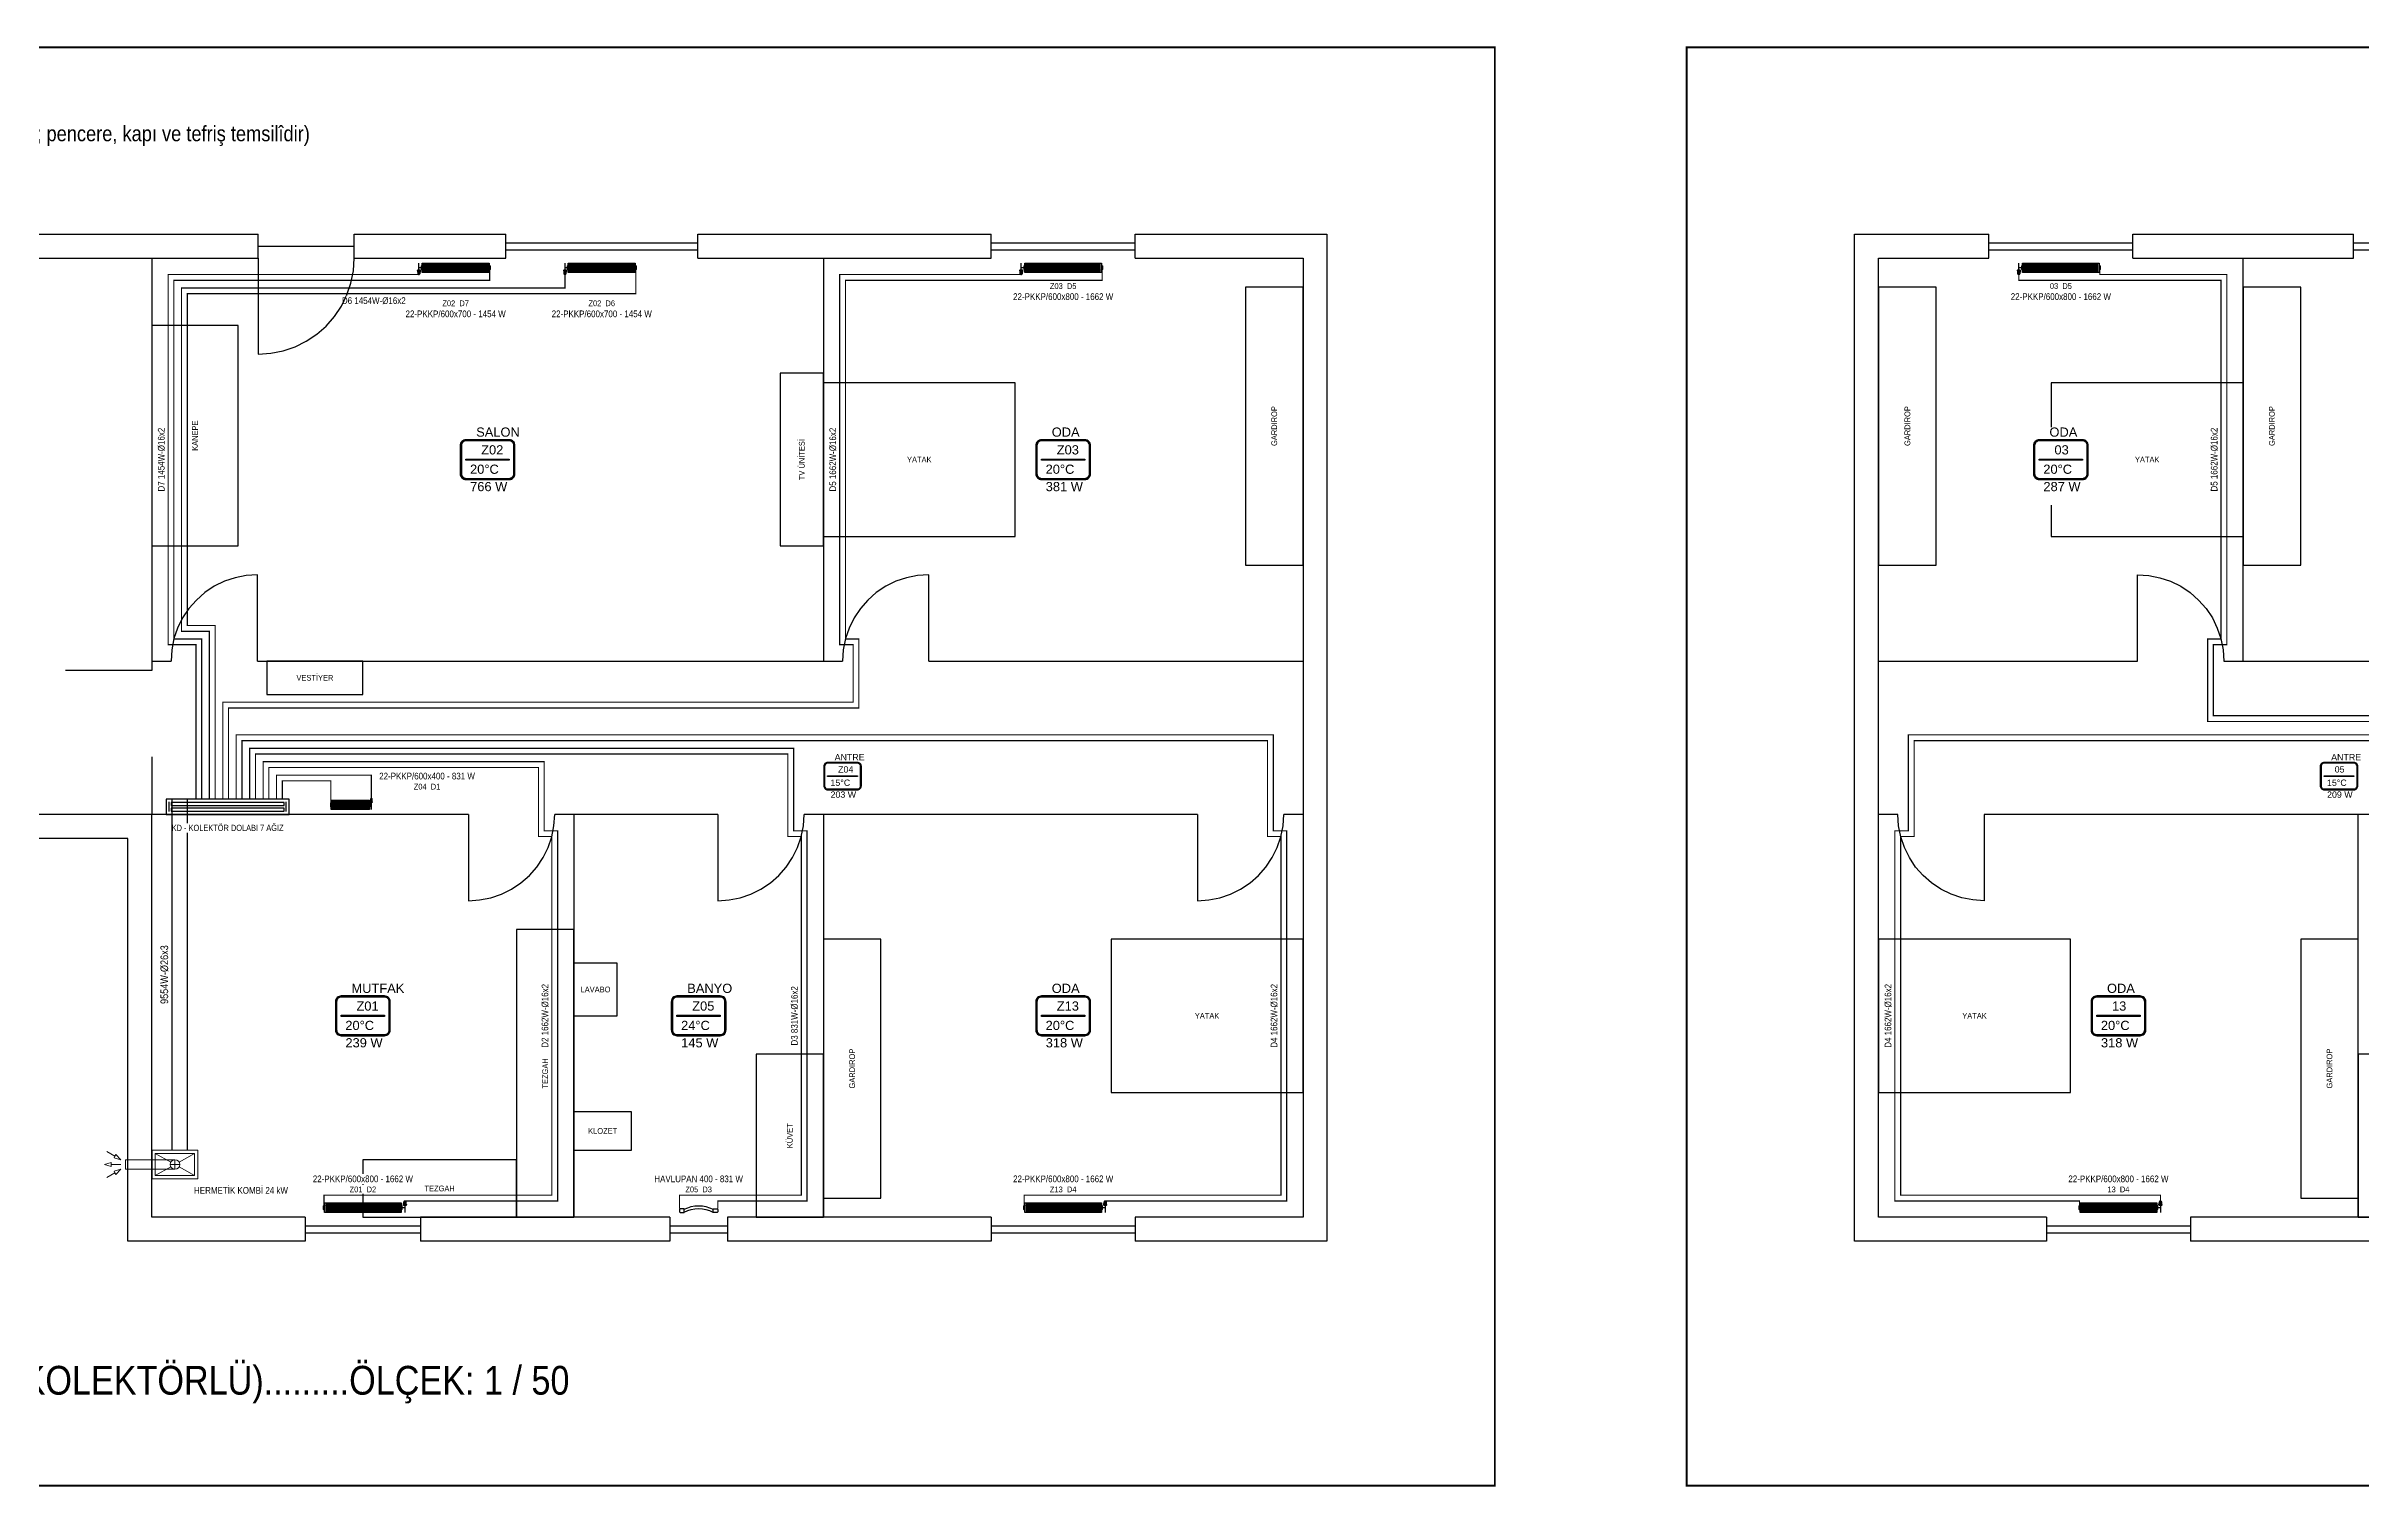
# Model space of a CAD drawing. Header units: centimetres. Extents: x -61 to 10101, y -10955 to 1521.
# Drawn here: x 1790 to 4204, y 19 to 1521 of the extents above; entities that cross this region are included whole.
import ezdxf
from ezdxf.enums import TextEntityAlignment as Align

# ---------------------------------------------------------------- set-up
doc = ezdxf.new("R2010")
doc.units = ezdxf.units.CM
doc.linetypes.add('DASHED', pattern=[1.524, 1.27, -0.254])
for name, color, linetype in [('MTY-ISIKAYBIMAHAL', 2, 'Continuous'), ('MTY-RADYATÖR', 2, 'Continuous'), ('MTY-TEFRIS', 15, 'Continuous'), ('MTY-TEFRIS-CIKTI', 250, 'Continuous'), ('ROTAS-BASLIK', 7, 'Continuous'), ('ROTAS-CIHAZ', 135, 'Continuous'), ('ROTAS-DENEME', 1, 'Continuous'), ('ROTAS-ISITMA-CAP', 41, 'Continuous'), ('ROTAS-ISITMA-DONUS', 30, 'DASHED'), ('ROTAS-ISITMA-GIDIS', 10, 'Continuous'), ('ROTAS-ISITMA-KOLEKTOR', 6, 'Continuous'), ('ROTAS-MAHAL', 2, 'Continuous'), ('ROTAS-MASKE', 7, 'Continuous'), ('ROTAS-MIMARI-PENCERE', 4, 'Continuous'), ('ROTAS-MIMARI-TEFRIS', 9, 'Continuous'), ('ROTAS-MIMARI-TEMSILI', 8, 'Continuous'), ('ROTAS-PAFTA', 7, 'Continuous'), ('ROTAS-RADYATOR', 2, 'Continuous')]:
    doc.layers.add(name, color=color, linetype=linetype)
doc.styles.add('MTYCAPLT', font='arial.ttf', dxfattribs={"width": 0.65, "height": 1})
doc.styles.add('ROTAS', font='arial.ttf')

# ---------------------------------------------------------------- blocks, each defined once
blk = doc.blocks.new('ROTAS-KOLEKTOR-DOLABI-7')
for p, q in [((3, 3), (3, 13)), ((125, 3), (125, 13))]:
    blk.add_line(p, q)
for points in [[(0, 0), (128, 0), (128, 16), (0, 16)], [(5, 9.5), (123, 9.5), (123, 12.5), (5, 12.5)], [(5, 3.5), (123, 3.5), (123, 6.5), (5, 6.5)]]:
    blk.add_lwpolyline(points, close=True)
blk = doc.blocks.new('MTY-RADYATOR Panel')
at = {"layer": 'MTY-RADYATÖR', "color": 15}
for p, q in [((-1.9, 8.2), (-1.4, 11.2)), ((-1.9, 8.2), (1.9, 8.2)), ((1.9, 8), (-1.9, 8)), ((-1.4, 11.2), (1.4, 11.2)), ((-1.3, 11.2), (-1.3, 8.2)), ((-1.1, 11.7), (1.1, 11.7)), ((-1.1, 7.2), (1.1, 7.2)), ((-0.7, 11.2), (-0.7, 8.2)), ((-0.6, 11.9), (0.6, 11.9)), ((0, 11.2), (0, 8.2)), ((0.6, 11.2), (0.6, 8.2)), ((1.3, 11.2), (1.3, 8.2)), ((1.9, 8.2), (1.4, 11.2)), ((3.4, 6.9), (3.8, 6.9)), ((3.4, 3.1), (3.4, 6.9)), ((3.4, 6.3), (3.8, 6.3)), ((3.4, 3.7), (3.8, 3.7)), ((3.4, 3.1), (3.8, 3.1)), ((3.8, 2.8), (3.8, 7.2)), ((3.8, 7.2), (4, 7.2)), ((3.8, 2.8), (4, 2.8)), ((4, 7.2), (4.4, 7.3)), ((4, 2.8), (4, 7.2)), ((4, 2.8), (4.4, 2.7)), ((105.3, 7.2), (104.9, 7.3)), ((105.3, 2.8), (104.9, 2.7)), ((105.3, 2.8), (105.3, 7.2)), ((105.5, 7.2), (105.3, 7.2)), ((105.5, 2.8), (105.3, 2.8)), ((105.5, 2.8), (105.5, 7.2)), ((105.9, 6.9), (105.5, 6.9)), ((105.9, 6.3), (105.5, 6.3)), ((105.9, 3.7), (105.5, 3.7)), ((105.9, 3.1), (105.5, 3.1)), ((105.9, 3.1), (105.9, 6.9))]:
    blk.add_line(p, q, dxfattribs=at)
at = {"layer": 'MTY-RADYATÖR', "color": 15, "ltscale": 0.3}
for p, q in [((0, 7.2), (0, 0)), ((3.8, 5), (0, 5))]:
    blk.add_line(p, q, dxfattribs=at)
at = {"layer": 'MTY-RADYATÖR'}
for p, q in [((5.7, 9), (5.7, 1)), ((6.7, 1), (6.7, 9)), ((7.2, 9), (7.2, 1)), ((8.2, 1), (8.2, 9)), ((8.7, 9), (8.7, 1)), ((9.7, 1), (9.7, 9)), ((10.2, 9), (10.2, 1)), ((11.2, 1), (11.2, 9)), ((11.7, 9), (11.7, 1)), ((12.7, 1), (12.7, 9)), ((13.2, 9), (13.2, 1)), ((14.2, 1), (14.2, 9)), ((14.7, 9), (14.7, 1)), ((15.7, 1), (15.7, 9)), ((16.2, 9), (16.2, 1)), ((17.2, 1), (17.2, 9)), ((17.7, 9), (17.7, 1)), ((18.7, 1), (18.7, 9)), ((19.2, 9), (19.2, 1)), ((20.2, 1), (20.2, 9)), ((20.7, 9), (20.7, 1)), ((21.7, 1), (21.7, 9)), ((22.2, 9), (22.2, 1)), ((23.2, 1), (23.2, 9)), ((23.7, 9), (23.7, 1)), ((24.7, 1), (24.7, 9)), ((25.2, 9), (25.2, 1)), ((26.2, 1), (26.2, 9)), ((26.7, 9), (26.7, 1)), ((27.7, 1), (27.7, 9)), ((28.2, 9), (28.2, 1)), ((29.2, 1), (29.2, 9)), ((29.7, 9), (29.7, 1)), ((30.7, 1), (30.7, 9)), ((31.2, 9), (31.2, 1)), ((32.2, 1), (32.2, 9)), ((32.7, 9), (32.7, 1)), ((33.7, 1), (33.7, 9)), ((34.2, 9), (34.2, 1)), ((35.2, 1), (35.2, 9)), ((35.7, 9), (35.7, 1)), ((36.7, 1), (36.7, 9)), ((37.2, 9), (37.2, 1)), ((38.2, 1), (38.2, 9)), ((38.7, 9), (38.7, 1)), ((39.7, 1), (39.7, 9)), ((40.2, 9), (40.2, 1)), ((41.2, 1), (41.2, 9)), ((41.7, 9), (41.7, 1)), ((42.7, 1), (42.7, 9)), ((43.2, 9), (43.2, 1)), ((44.2, 1), (44.2, 9)), ((44.7, 9), (44.7, 1)), ((45.7, 1), (45.7, 9)), ((46.2, 9), (46.2, 1)), ((47.2, 1), (47.2, 9)), ((47.7, 9), (47.7, 1)), ((48.7, 1), (48.7, 9)), ((49.2, 9), (49.2, 1)), ((50.2, 1), (50.2, 9)), ((50.7, 9), (50.7, 1)), ((51.7, 1), (51.7, 9)), ((52.2, 9), (52.2, 1)), ((53.2, 1), (53.2, 9)), ((53.7, 9), (53.7, 1)), ((54.7, 1), (54.7, 9)), ((55.2, 9), (55.2, 1)), ((56.2, 1), (56.2, 9)), ((56.7, 9), (56.7, 1)), ((57.7, 1), (57.7, 9)), ((58.2, 9), (58.2, 1)), ((59.2, 1), (59.2, 9)), ((59.7, 9), (59.7, 1)), ((60.7, 1), (60.7, 9)), ((61.2, 9), (61.2, 1)), ((62.2, 1), (62.2, 9)), ((62.7, 9), (62.7, 1)), ((63.7, 1), (63.7, 9)), ((64.2, 9), (64.2, 1)), ((65.2, 1), (65.2, 9)), ((65.7, 9), (65.7, 1)), ((66.7, 1), (66.7, 9)), ((67.2, 9), (67.2, 1)), ((68.2, 1), (68.2, 9)), ((68.7, 9), (68.7, 1)), ((69.7, 1), (69.7, 9)), ((70.2, 9), (70.2, 1)), ((71.2, 1), (71.2, 9)), ((71.7, 9), (71.7, 1)), ((72.7, 1), (72.7, 9)), ((73.2, 9), (73.2, 1)), ((74.2, 1), (74.2, 9)), ((74.7, 9), (74.7, 1)), ((75.7, 1), (75.7, 9)), ((76.2, 9), (76.2, 1)), ((77.2, 1), (77.2, 9)), ((77.7, 9), (77.7, 1)), ((78.7, 1), (78.7, 9)), ((79.2, 9), (79.2, 1)), ((80.2, 1), (80.2, 9)), ((80.7, 9), (80.7, 1)), ((81.7, 1), (81.7, 9)), ((82.2, 9), (82.2, 1)), ((83.2, 1), (83.2, 9)), ((83.7, 9), (83.7, 1)), ((84.7, 1), (84.7, 9)), ((85.2, 9), (85.2, 1)), ((86.2, 1), (86.2, 9)), ((86.7, 9), (86.7, 1)), ((87.7, 1), (87.7, 9)), ((88.2, 9), (88.2, 1)), ((89.2, 1), (89.2, 9)), ((89.7, 9), (89.7, 1)), ((90.7, 1), (90.7, 9)), ((91.2, 9), (91.2, 1)), ((92.2, 1), (92.2, 9)), ((92.7, 9), (92.7, 1)), ((93.7, 1), (93.7, 9)), ((94.2, 9), (94.2, 1)), ((95.2, 1), (95.2, 9)), ((95.7, 9), (95.7, 1)), ((96.7, 1), (96.7, 9)), ((97.2, 9), (97.2, 1)), ((98.2, 1), (98.2, 9)), ((98.7, 9), (98.7, 1)), ((99.7, 1), (99.7, 9)), ((100.2, 9), (100.2, 1)), ((101.2, 1), (101.2, 9)), ((101.7, 9), (101.7, 1)), ((102.7, 1), (102.7, 9))]:
    blk.add_line(p, q, dxfattribs=at)
at = {"layer": 'MTY-RADYATÖR', "color": 15}
blk.add_lwpolyline([(4.7, 0), (104.7, 0), (104.7, 10), (4.7, 10)], close=True, dxfattribs=at)
for centre, start, end in [((4.4, 7.5), 274, 350), ((4.4, 2.5), 10, 86), ((104.9, 7.5), 190, 266), ((104.9, 2.5), 94, 170)]:
    blk.add_arc(centre, 0.245, start, end, dxfattribs=at)
at = {"layer": 'MTY-RADYATÖR'}
for centre, start, end in [((6.2, 9), 0, 180), ((6.2, 1), 180, 0), ((7.7, 9), 0, 180), ((7.7, 1), 180, 0), ((9.2, 9), 0, 180), ((9.2, 1), 180, 0), ((10.7, 9), 0, 180), ((10.7, 1), 180, 0), ((12.2, 9), 0, 180), ((12.2, 1), 180, 0), ((13.7, 9), 0, 180), ((13.7, 1), 180, 0), ((15.2, 9), 0, 180), ((15.2, 1), 180, 0), ((16.7, 9), 0, 180), ((16.7, 1), 180, 0), ((18.2, 9), 0, 180), ((18.2, 1), 180, 0), ((19.7, 9), 0, 180), ((19.7, 1), 180, 0), ((21.2, 9), 0, 180), ((21.2, 1), 180, 0), ((22.7, 9), 0, 180), ((22.7, 1), 180, 0), ((24.2, 9), 0, 180), ((24.2, 1), 180, 0), ((25.7, 9), 0, 180), ((25.7, 1), 180, 0), ((27.2, 9), 0, 180), ((27.2, 1), 180, 0), ((28.7, 9), 0, 180), ((28.7, 1), 180, 0), ((30.2, 9), 0, 180), ((30.2, 1), 180, 0), ((31.7, 9), 0, 180), ((31.7, 1), 180, 0), ((33.2, 9), 0, 180), ((33.2, 1), 180, 0), ((34.7, 9), 0, 180), ((34.7, 1), 180, 0), ((36.2, 9), 0, 180), ((36.2, 1), 180, 0), ((37.7, 9), 0, 180), ((37.7, 1), 180, 0), ((39.2, 9), 0, 180), ((39.2, 1), 180, 0), ((40.7, 9), 0, 180), ((40.7, 1), 180, 0), ((42.2, 9), 0, 180), ((42.2, 1), 180, 0), ((43.7, 9), 0, 180), ((43.7, 1), 180, 0), ((45.2, 9), 0, 180), ((45.2, 1), 180, 0), ((46.7, 9), 0, 180), ((46.7, 1), 180, 0), ((48.2, 9), 0, 180), ((48.2, 1), 180, 0), ((49.7, 9), 0, 180), ((49.7, 1), 180, 0), ((51.2, 9), 0, 180), ((51.2, 1), 180, 0), ((52.7, 9), 0, 180), ((52.7, 1), 180, 0), ((54.2, 9), 0, 180), ((54.2, 1), 180, 0), ((55.7, 9), 0, 180), ((55.7, 1), 180, 0), ((57.2, 9), 0, 180), ((57.2, 1), 180, 0), ((58.7, 9), 0, 180), ((58.7, 1), 180, 0), ((60.2, 9), 0, 180), ((60.2, 1), 180, 0), ((61.7, 9), 0, 180), ((61.7, 1), 180, 0), ((63.2, 9), 0, 180), ((63.2, 1), 180, 0), ((64.7, 9), 0, 180), ((64.7, 1), 180, 0), ((66.2, 9), 0, 180), ((66.2, 1), 180, 0), ((67.7, 9), 0, 180), ((67.7, 1), 180, 0), ((69.2, 9), 0, 180), ((69.2, 1), 180, 0), ((70.7, 9), 0, 180), ((70.7, 1), 180, 0), ((72.2, 9), 0, 180), ((72.2, 1), 180, 0), ((73.7, 9), 0, 180), ((73.7, 1), 180, 0), ((75.2, 9), 0, 180), ((75.2, 1), 180, 0), ((76.7, 9), 0, 180), ((76.7, 1), 180, 0), ((78.2, 9), 0, 180), ((78.2, 1), 180, 0), ((79.7, 9), 0, 180), ((79.7, 1), 180, 0), ((81.2, 9), 0, 180), ((81.2, 1), 180, 0), ((82.7, 9), 0, 180), ((82.7, 1), 180, 0), ((84.2, 9), 0, 180), ((84.2, 1), 180, 0), ((85.7, 9), 0, 180), ((85.7, 1), 180, 0), ((87.2, 9), 0, 180), ((87.2, 1), 180, 0), ((88.7, 9), 0, 180), ((88.7, 1), 180, 0), ((90.2, 9), 0, 180), ((90.2, 1), 180, 0), ((91.7, 9), 0, 180), ((91.7, 1), 180, 0), ((93.2, 9), 0, 180), ((93.2, 1), 180, 0), ((94.7, 9), 0, 180), ((94.7, 1), 180, 0), ((96.2, 9), 0, 180), ((96.2, 1), 180, 0), ((97.7, 9), 0, 180), ((97.7, 1), 180, 0), ((99.2, 9), 0, 180), ((99.2, 1), 180, 0), ((100.7, 9), 0, 180), ((100.7, 1), 180, 0), ((102.2, 9), 0, 180), ((102.2, 1), 180, 0)]:
    blk.add_arc(centre, 0.5, start, end, dxfattribs=at)
at = {"layer": 'MTY-RADYATÖR', "color": 15}
for centre, major_axis, start_param, end_param in [((-1.1, 8), (0.584, 0.584), 2.161559, 3.926991), ((-0.6, 11), (0.584, 0.584), 0.785398, 2.161559), ((0.6, 11), (-0.584, 0.584), 4.121626, 5.497787), ((1.1, 8), (0.584, 0.584), 3.926991, 5.692422)]:
    blk.add_ellipse(centre, major_axis=major_axis, ratio=1, start_param=start_param, end_param=end_param, dxfattribs=at)
at = {"layer": 'MTY-RADYATÖR', "style": 'MTYCAPLT', "width": 0.65}
blk.add_attdef('RAD', text='', height=10, dxfattribs=at).set_placement((54.7, 22.5), align=Align.MIDDLE_CENTER)
at = {"layer": 'MTY-TEFRIS-CIKTI', "style": 'MTYCAPLT', "width": 0.65}
blk.add_attdef('NO', text='', height=6, dxfattribs=at).set_placement((54.7, 35), align=Align.MIDDLE_CENTER)
blk = doc.blocks.new('MTY-RADYATOR Banyopan')
at = {"layer": 'MTY-RADYATÖR', "color": 15}
for points in [[(-3, 0), (0, 0), (0, 3), (-3, 3, 0.414214), (-4, 2), (-4, 1, 0.414214)], [(27, 0), (24, 0), (24, 3), (27, 3, -0.414214), (28, 2), (28, 1, -0.414214)]]:
    blk.add_lwpolyline(points, format="xyb", close=True, dxfattribs=at)
at = {"layer": 'MTY-RADYATÖR'}
for centre, radius, start, end in [((12, -20.6), 26.2, 62.7637, 117.2363), ((12, -22.1), 25.4, 61.8807, 118.1193)]:
    blk.add_arc(centre, radius, start, end, dxfattribs=at)
at = {"layer": 'MTY-RADYATÖR', "style": 'MTYCAPLT', "width": 0.65}
blk.add_attdef('RAD', text='', height=10, dxfattribs=at).set_placement((12, 18), align=Align.MIDDLE_CENTER)
at = {"layer": 'MTY-TEFRIS-CIKTI', "style": 'MTYCAPLT', "width": 0.65}
blk.add_attdef('NO', text='', height=6, dxfattribs=at).set_placement((12, 30), align=Align.MIDDLE_CENTER)
blk = doc.blocks.new('MTY-KOMBİ')
at = {"layer": 'MTY-TEFRIS', "color": 1, "lineweight": 20, "ltscale": 40}
for p, q in [((19.5, 17.5), (3.4, 26.6)), ((44.4, 26.6), (28.2, 17.5)), ((19.5, 12.5), (3.4, 3.4)), ((18.9, 15), (28.9, 15)), ((23.9, 20), (23.9, 10)), ((44.4, 3.4), (28.2, 12.5))]:
    blk.add_line(p, q, dxfattribs=at)
at = {"layer": 'MTY-TEFRIS', "color": 7, "lineweight": 20, "ltscale": 40}
for p, q in [((85.4, 25.3), (80.3, 20)), ((86.4, 23.6), (85.4, 25.3)), ((95, 28.6), (86.4, 23.6)), ((23.9, 20), (75.3, 20)), ((23.9, 10), (75.3, 10)), ((75.3, 20), (75.3, 10)), ((87.4, 21.8), (80.3, 20)), ((80.3, 15), (90.3, 15)), ((87.4, 8.2), (80.3, 10)), ((85.4, 4.7), (80.3, 10)), ((86.4, 6.5), (85.4, 4.7)), ((86.4, 23.6), (87.4, 21.8)), ((86.4, 6.5), (87.4, 8.2)), ((95, 1.4), (86.4, 6.5)), ((90.3, 15), (90.3, 17)), ((90.3, 17), (97.3, 15)), ((90.3, 15), (90.3, 13)), ((90.3, 13), (97.3, 15))]:
    blk.add_line(p, q, dxfattribs=at)
blk.add_lwpolyline([(0, 0), (47.8, 0), (47.8, 30), (0, 30)], close=True, dxfattribs=at)
at = {"layer": 'MTY-TEFRIS', "color": 1, "lineweight": 20, "ltscale": 40}
blk.add_lwpolyline([(3.4, 3.4), (44.4, 3.4), (44.4, 26.6), (3.4, 26.6)], close=True, dxfattribs=at)
at = {"layer": 'MTY-TEFRIS', "color": 7, "lineweight": 20, "ltscale": 40}
blk.add_circle((23.9, 15), 5, dxfattribs=at)
blk = doc.blocks.new('MTY-RADYATOR MAHAL')
at = {"layer": 'MTY-ISIKAYBIMAHAL', "color": 2}
for points in [[(-35.7, 18.4), (-35.7, -18.4, 0.414214), (-28.2, -25.9), (28.2, -25.9, 0.414214), (35.7, -18.4), (35.7, 18.4, 0.414214), (28.2, 25.9), (-28.2, 25.9, 0.414214)], [(-34.2, 18.4), (-34.2, -18.4, 0.414214), (-28.2, -24.4), (28.2, -24.4, 0.414214), (34.2, -18.4), (34.2, 18.4, 0.414214), (28.2, 24.4), (-28.2, 24.4, 0.414214)]]:
    blk.add_lwpolyline(points, format="xyb", close=True, dxfattribs=at)
at = {"layer": 'MTY-ISIKAYBIMAHAL', "color": 4}
for points in [[(-35.2, 18.4), (-35.2, -18.4, 0.414214), (-28.2, -25.4), (28.2, -25.4, 0.414214), (35.2, -18.4), (35.2, 18.4, 0.414214), (28.2, 25.4), (-28.2, 25.4, 0.414214)], [(-34.7, 18.4), (-34.7, -18.4, 0.414214), (-28.2, -24.9), (28.2, -24.9, 0.414214), (34.7, -18.4), (34.7, 18.4, 0.414214), (28.2, 24.9), (-28.2, 24.9, 0.414214)]]:
    blk.add_lwpolyline(points, format="xyb", close=True, dxfattribs=at)
at = {"layer": 'MTY-ISIKAYBIMAHAL', "color": 2}
blk.add_lwpolyline([(-28.2, 0.8), (28.2, 0.8), (28.2, -0.8), (-28.2, -0.8)], close=True, dxfattribs=at)
at = {"layer": 'MTY-ISIKAYBIMAHAL', "color": 1, "style": 'MTYCAPLT', "width": 0.65}
for tag, p in [('MAHAL_001', (-14.9, 29.8)), ('NO_001', (-8.3, 6.7))]:
    blk.add_attdef(tag, p, '', height=12, rotation=360, dxfattribs=at)
at = {"layer": 'MTY-ISIKAYBIMAHAL', "color": 4, "style": 'MTYCAPLT', "width": 0.65}
for tag, p in [('DERECE_001', (-22.8, -18.5)), ('ISIKAYBI_001', (-22.7, -41.1))]:
    blk.add_attdef(tag, p, '', height=12, rotation=360, dxfattribs=at)
blk.add_attdef('ALAN', text='', height=12, rotation=360, dxfattribs=at).set_placement((0, -50), align=Align.MIDDLE_CENTER)

msp = doc.modelspace()

# ---------------------------------------------------------------- linework, layer by layer
at = {"layer": 'ROTAS-ISITMA-DONUS', "ltscale": 0.4}
for points, const_width in [([(1952, 736), (1952, 903), (1923, 903), (1923, 1277), (2252.2, 1277), (2252.2, 1287.7)], 1.2), ([(1966, 736), (1966, 917), (1937, 917), (1937, 1263), (2404.5, 1263), (2404.5, 1287.7)], 1.2), ([(1980, 736), (1980, 831), (2637, 831), (2637, 903), (2623, 903), (2623, 1277), (2890.6, 1277), (2890.6, 1287.7)], 1.2), ([(4812, 736), (4812, 823), (4049, 823), (4049, 897), (4063, 897), (4063, 1283), (3930.6, 1283), (3930.6, 1287.7)], 1.2), ([(1994, 736), (1994, 797), (3063, 797), (3063, 697), (3077, 697), (3077, 323), (2809.4, 323), (2809.4, 312.3)], 1.2), ([(4798, 736), (4798, 803), (3731, 803), (3731, 703), (3717, 703), (3717, 317), (3909.4, 317), (3909.4, 312.3)], 1.2), ([(2008, 736), (2008, 783), (2563, 783), (2563, 697), (2577, 697), (2577, 323), (2450, 323), (2450, 308.8)], 1.2), ([(2022, 736), (2022, 769), (2303, 769), (2303, 697), (2317, 697), (2317, 323), (2079.4, 323), (2079.4, 312.3)], 1.2), ([(2036, 736), (2036, 755), (2086.6, 755), (2086.6, 732.3)], 1.2), ([(1937, 370), (1937, 736)], 1.6)]:
    msp.add_lwpolyline(points, dxfattribs=dict(at, const_width=const_width))
at = {"layer": 'ROTAS-ISITMA-GIDIS'}
for points, const_width in [([(1946, 736), (1946, 897), (1917, 897), (1917, 1283), (2178.4, 1283), (2178.4, 1283)], 1.2), ([(1960, 736), (1960, 911), (1931, 911), (1931, 1269), (2330.7, 1269), (2330.7, 1283)], 1.2), ([(1974, 736), (1974, 837), (2631, 837), (2631, 897), (2617, 897), (2617, 1283), (2806.2, 1283), (2806.2, 1283)], 1.2), ([(4806, 736), (4806, 817), (4043, 817), (4043, 903), (4057, 903), (4057, 1277), (3846.2, 1277), (3846.2, 1283)], 1.2), ([(1988, 736), (1988, 803), (3069, 803), (3069, 703), (3083, 703), (3083, 317), (2893.8, 317), (2893.8, 317)], 1.2), ([(4792, 736), (4792, 797), (3737, 797), (3737, 697), (3723, 697), (3723, 323), (3993.8, 323), (3993.8, 317)], 1.2), ([(2002, 736), (2002, 789), (2569, 789), (2569, 703), (2583, 703), (2583, 317), (2490, 317), (2490, 308.8)], 1.2), ([(2016, 736), (2016, 775), (2309, 775), (2309, 703), (2323, 703), (2323, 317), (2163.8, 317), (2163.8, 317)], 1.2), ([(2030, 736), (2030, 761), (2128.8, 761), (2128.8, 737)], 1.2), ([(1921, 370), (1921, 736)], 1.6)]:
    msp.add_lwpolyline(points, dxfattribs=dict(at, const_width=const_width))
at = {"layer": 'ROTAS-MIMARI-PENCERE'}
for points in [[(2011, 1300), (2011, 1325)], [(2011, 1312.5), (2111, 1312.5)], [(2111, 1300), (2111, 1325)], [(2269, 1300), (2269, 1325)], [(2269, 1316.2), (2469, 1316.2)], [(2269, 1308.8), (2469, 1308.8)], [(2469, 1300), (2469, 1325)], [(2775, 1300), (2775, 1325)], [(2775, 1316.2), (2925, 1316.2)], [(2775, 1308.8), (2925, 1308.8)], [(2925, 1300), (2925, 1325)], [(3815, 1300), (3815, 1325)], [(3815, 1316.2), (3965, 1316.2)], [(3815, 1308.8), (3965, 1308.8)], [(3965, 1300), (3965, 1325)], [(4195, 1300), (4195, 1325)], [(4195, 1316.2), (4345, 1316.2)], [(4195, 1308.8), (4345, 1308.8)], [(2060, 300), (2060, 275)], [(2060, 291.2), (2180, 291.2)], [(2180, 300), (2180, 275)], [(2440, 300), (2440, 275)], [(2440, 291.2), (2500, 291.2)], [(2500, 300), (2500, 275)], [(2775, 300), (2775, 275)], [(2775, 291.2), (2925, 291.2)], [(2925, 300), (2925, 275)], [(3875, 300), (3875, 275)], [(3875, 291.2), (4025, 291.2)], [(4025, 300), (4025, 275)], [(2060, 283.8), (2180, 283.8)], [(2440, 283.8), (2500, 283.8)], [(2775, 283.8), (2925, 283.8)], [(3875, 283.8), (4025, 283.8)]]:
    msp.add_lwpolyline(points, dxfattribs=at)
at = {"layer": 'ROTAS-MIMARI-TEFRIS'}
for points in [[(3040, 980), (3100, 980), (3100, 1270), (3040, 1270)], [(3700, 980), (3760, 980), (3760, 1270), (3700, 1270)], [(4080, 980), (4140, 980), (4140, 1270), (4080, 1270)], [(1900, 1000), (1990, 1000), (1990, 1230), (1900, 1230)], [(2555, 1000), (2600, 1000), (2600, 1180), (2555, 1180)], [(2600, 1010), (2800, 1010), (2800, 1170), (2600, 1170)], [(3880, 1010), (4080, 1010), (4080, 1170), (3880, 1170)], [(2020, 845), (2120, 845), (2120, 880), (2020, 880)], [(2280, 300), (2340, 300), (2340, 600), (2280, 600)], [(2600, 320), (2660, 320), (2660, 590), (2600, 590)], [(2900, 430), (3100, 430), (3100, 590), (2900, 590)], [(3700, 430), (3900, 430), (3900, 590), (3700, 590)], [(4140, 320), (4200, 320), (4200, 590), (4140, 590)], [(2340, 510), (2385, 510), (2385, 565), (2340, 565)], [(2530, 300), (2600, 300), (2600, 470), (2530, 470)], [(4200, 300), (4270, 300), (4270, 470), (4200, 470)], [(2340, 370), (2400, 370), (2400, 410), (2340, 410)], [(2120, 300), (2280, 300), (2280, 360), (2120, 360)]]:
    msp.add_lwpolyline(points, close=True, dxfattribs=at)
at = {"layer": 'ROTAS-MIMARI-TEMSILI'}
for points in [[(1389, 1325), (2011, 1325)], [(2111, 1325), (2269, 1325)], [(2469, 1325), (2775, 1325)], [(2925, 1325), (3125, 1325), (3125, 275), (2925, 275)], [(3875, 275), (3675, 275), (3675, 1325), (3815, 1325)], [(3965, 1325), (4195, 1325)], [(1500, 1300), (1900, 1300)], [(1900, 1300), (2011, 1300)], [(1900, 1300), (1900, 880)], [(2011, 1300), (2011, 1200)], [(2011, 1200), (2024.1, 1200.9), (2036.9, 1203.4), (2049.3, 1207.6), (2061, 1213.4), (2071.9, 1220.7), (2081.7, 1229.3), (2090.3, 1239.1), (2097.6, 1250), (2103.4, 1261.7), (2107.6, 1274.1), (2110.1, 1286.9), (2111, 1300)], [(2111, 1300), (2269, 1300)], [(2469, 1300), (2600, 1300)], [(2600, 1300), (2775, 1300)], [(2600, 1300), (2600, 880)], [(2925, 1300), (3100, 1300)], [(3100, 1300), (3100, 880)], [(3700, 880), (3700, 1300)], [(3700, 1300), (3815, 1300)], [(3965, 1300), (4080, 1300)], [(4080, 1300), (4195, 1300)], [(4080, 880), (4080, 1300)], [(2010, 970), (1998.3, 969.2), (1986.7, 966.9), (1975.6, 963.1), (1965, 957.9), (1955.2, 951.4), (1946.4, 943.6), (1938.6, 934.8), (1932.1, 925), (1926.9, 914.4), (1923.1, 903.3), (1920.8, 891.7), (1920, 880)], [(2010, 880), (2010, 970)], [(2710, 970), (2698.3, 969.2), (2686.7, 966.9), (2675.6, 963.1), (2665, 957.9), (2655.2, 951.4), (2646.4, 943.6), (2638.6, 934.8), (2632.1, 925), (2626.9, 914.4), (2623.1, 903.3), (2620.8, 891.7), (2620, 880)], [(2710, 880), (2710, 970)], [(3970, 880), (3970, 970)], [(3970, 970), (3981.7, 969.2), (3993.3, 966.9), (4004.4, 963.1), (4015, 957.9), (4024.8, 951.4), (4033.6, 943.6), (4041.4, 934.8), (4047.9, 925), (4053.1, 914.4), (4056.9, 903.3), (4059.2, 891.7), (4060, 880)], [(1900, 870), (1810, 870)], [(1900, 880), (1920, 880)], [(1900, 880), (1900, 870)], [(2010, 880), (2600, 880)], [(2600, 880), (2620, 880)], [(2710, 880), (3100, 880)], [(3100, 880), (3100, 720)], [(3700, 720), (3700, 880)], [(3700, 880), (3970, 880)], [(4060, 880), (4080, 880)], [(4080, 880), (4350, 880)], [(1900, 780), (1900, 720)], [(1900, 720), (1760, 720)], [(1900, 300), (1900, 720)], [(2230, 720), (1900, 720)], [(2230, 720), (2230, 630)], [(2230, 630), (2241.7, 630.8), (2253.3, 633.1), (2264.4, 636.9), (2275, 642.1), (2284.8, 648.6), (2293.6, 656.4), (2301.4, 665.2), (2307.9, 675), (2313.1, 685.6), (2316.9, 696.7), (2319.2, 708.3), (2320, 720)], [(2340, 720), (2320, 720)], [(2490, 720), (2340, 720)], [(2340, 720), (2340, 300)], [(2490, 720), (2490, 630)], [(2490, 630), (2501.7, 630.8), (2513.3, 633.1), (2524.4, 636.9), (2535, 642.1), (2544.8, 648.6), (2553.6, 656.4), (2561.4, 665.2), (2567.9, 675), (2573.1, 685.6), (2576.9, 696.7), (2579.2, 708.3), (2580, 720)], [(2600, 720), (2580, 720)], [(2990, 720), (2600, 720)], [(2600, 720), (2600, 300)], [(2990, 720), (2990, 630)], [(2990, 630), (3001.7, 630.8), (3013.3, 633.1), (3024.4, 636.9), (3035, 642.1), (3044.8, 648.6), (3053.6, 656.4), (3061.4, 665.2), (3067.9, 675), (3073.1, 685.6), (3076.9, 696.7), (3079.2, 708.3), (3080, 720)], [(3100, 720), (3080, 720)], [(3100, 720), (3100, 300)], [(3700, 300), (3700, 720)], [(3720, 720), (3700, 720)], [(3810, 630), (3798.3, 630.8), (3786.7, 633.1), (3775.6, 636.9), (3765, 642.1), (3755.2, 648.6), (3746.4, 656.4), (3738.6, 665.2), (3732.1, 675), (3726.9, 685.6), (3723.1, 696.7), (3720.8, 708.3), (3720, 720)], [(4200, 720), (3810, 720)], [(3810, 720), (3810, 630)], [(4200, 300), (4200, 720)], [(4220, 720), (4200, 720)], [(2060, 275), (1875, 275), (1875, 695), (1525, 695), (1525, 275)], [(2060, 300), (1900, 300)], [(2340, 300), (2180, 300)], [(2440, 300), (2340, 300)], [(2600, 300), (2500, 300)], [(2775, 300), (2600, 300)], [(3100, 300), (2925, 300)], [(3875, 300), (3700, 300)], [(4200, 300), (4025, 300)], [(4300, 300), (4200, 300)], [(2440, 275), (2180, 275)], [(2775, 275), (2500, 275)], [(4300, 275), (4025, 275)]]:
    msp.add_lwpolyline(points, dxfattribs=at)

# ---------------------------------------------------------------- block references
at = {"layer": 'ROTAS-CIHAZ', "rotation": 180}
msp.add_blockref('MTY-KOMBİ', (1948, 370), dxfattribs=at)
at = {"layer": 'ROTAS-ISITMA-KOLEKTOR'}
msp.add_blockref('ROTAS-KOLEKTOR-DOLABI-7', (1915, 720), dxfattribs=at)
at = {"layer": 'ROTAS-RADYATOR', "rotation": -180}
for p, xscale in [((2178.4, 1295), -0.7), ((2330.7, 1295), -0.7), ((2806.2, 1295), -0.8), ((3846.2, 1295), -0.8)]:
    msp.add_blockref('MTY-RADYATOR Panel', p, dxfattribs=dict(at, xscale=xscale))
at = {"layer": 'ROTAS-RADYATOR'}
for p, xscale in [((2128.8, 725), -0.4), ((2163.8, 305), -0.8), ((2893.8, 305), -0.8), ((3993.8, 305), -0.8)]:
    msp.add_blockref('MTY-RADYATOR Panel', p, dxfattribs=dict(at, xscale=xscale))
at = {"layer": 'ROTAS-RADYATOR', "xscale": -1.25, "yscale": 1.25}
msp.add_blockref('MTY-RADYATOR Banyopan', (2485, 305), dxfattribs=at)

# ---------------------------------------------------------------- texts
at = {"layer": 'ROTAS-MIMARI-TEFRIS', "color": 8, "style": 'ROTAS', "width": 0.85}
for s, p in [('GARDIROP', (3070, 1125)), ('GARDIROP', (3730, 1125)), ('GARDIROP', (4110, 1125)), ('KANEPE', (1945, 1115)), ('TV ÜNİTESİ', (2577.5, 1090)), ('TEZGAH', (2310, 450)), ('GARDIROP', (2630, 455)), ('GARDIROP', (4170, 455)), ('KÜVET', (2565, 385))]:
    msp.add_text(s, height=6, rotation=90, dxfattribs=at).set_placement(p, align=Align.MIDDLE_CENTER)
for s, p in [('YATAK', (2700, 1090)), ('YATAK', (3980, 1090)), ('VESTİYER', (2070, 862.5)), ('LAVABO', (2362.5, 537.5)), ('YATAK', (3000, 510)), ('YATAK', (3800, 510)), ('KLOZET', (2370, 390)), ('TEZGAH', (2200, 330))]:
    msp.add_text(s, height=6, dxfattribs=at).set_placement(p, align=Align.MIDDLE_CENTER)

# ---------------------------------------------------------------- wipeouts: each hides what was drawn before it
for points in [[(1337, 1418), (2055, 1418), (2055, 1442), (1337, 1442)], [(1164.8, 107.5), (2220.2, 107.5), (2220.2, 152.5), (1164.8, 152.5)]]:
    msp.add_wipeout(points).dxf.layer = 'ROTAS-MASKE'

# ---------------------------------------------------------------- next in the draw order: texts
at = {"layer": 'ROTAS-BASLIK', "style": 'ROTAS', "width": 0.85}
msp.add_text('ZEMİN KAT RADYATÖR TESİSATI PLANI (KOLEKTÖRLÜ).........ÖLÇEK: 1 / 50', height=30, dxfattribs=at).set_placement((1700, 130), align=Align.MIDDLE_CENTER)
at = {"layer": 'ROTAS-DENEME', "style": 'ROTAS', "width": 0.85}
msp.add_text('DENEME – temsili mahal yerleşimi (mimari proje yok; pencere, kapı ve tefriş temsilîdir)', height=16, dxfattribs=at).set_placement((1700, 1430), align=Align.MIDDLE_CENTER)

# ---------------------------------------------------------------- next in the draw order: wipeouts: each hides what was drawn before it
for points in [[(2803.7, 1254.8), (2892.8, 1254.8), (2892.8, 1265.2), (2803.7, 1265.2)], [(3843.7, 1254.8), (3932.8, 1254.8), (3932.8, 1265.2), (3843.7, 1265.2)], [(2170.4, 1236.8), (2259.6, 1236.8), (2259.6, 1247.2), (2170.4, 1247.2)], [(2322.7, 1236.8), (2411.8, 1236.8), (2411.8, 1247.2), (2322.7, 1247.2)], [(1915, 1061.5), (1915, 1115), (1904.5, 1115), (1904.5, 1061.5)], [(2278.8, 1042.8), (2278.8, 1123.6), (2221.2, 1123.6), (2221.2, 1042.8)], [(2615, 1061.5), (2615, 1115), (2604.5, 1115), (2604.5, 1061.5)], [(2878.8, 1042.8), (2878.8, 1123.6), (2821.2, 1123.6), (2821.2, 1042.8)], [(3918.8, 1042.8), (3918.8, 1123.6), (3861.2, 1123.6), (3861.2, 1042.8)], [(4055, 1061.5), (4055, 1115), (4044.5, 1115), (4044.5, 1061.5)], [(2639.8, 727.5), (2639.8, 783.1), (2600.2, 783.1), (2600.2, 727.5)], [(4199.8, 727.5), (4199.8, 783.1), (4160.2, 783.1), (4160.2, 727.5)], [(2142.3, 754.8), (2227.9, 754.8), (2227.9, 765.2), (2142.3, 765.2)], [(1931, 701.1), (2023.8, 701.1), (2023.8, 710.9), (1931, 710.9)], [(1919, 526.6), (1919, 575.4), (1907, 575.4), (1907, 526.6)], [(2148.8, 462.8), (2148.8, 543.6), (2091.2, 543.6), (2091.2, 462.8)], [(2315, 481.5), (2315, 535), (2304.5, 535), (2304.5, 481.5)], [(2498.8, 462.8), (2498.8, 543.6), (2441.2, 543.6), (2441.2, 462.8)], [(2575, 483.3), (2575, 533.2), (2564.5, 533.2), (2564.5, 483.3)], [(2878.8, 462.8), (2878.8, 543.6), (2821.2, 543.6), (2821.2, 462.8)], [(3075, 481.5), (3075, 535), (3064.5, 535), (3064.5, 481.5)], [(3715, 481.5), (3715, 535), (3704.5, 535), (3704.5, 481.5)], [(3978.8, 462.8), (3978.8, 543.6), (3921.2, 543.6), (3921.2, 462.8)], [(2073.7, 334.8), (2162.8, 334.8), (2162.8, 345.2), (2073.7, 345.2)], [(2430.8, 334.8), (2505.7, 334.8), (2505.7, 345.2), (2430.8, 345.2)], [(2803.7, 334.8), (2892.8, 334.8), (2892.8, 345.2), (2803.7, 345.2)], [(3903.7, 334.8), (3992.8, 334.8), (3992.8, 345.2), (3903.7, 345.2)], [(1942.2, 322.8), (2017.2, 322.8), (2017.2, 333.2), (1942.2, 333.2)]]:
    msp.add_wipeout(points).dxf.layer = 'ROTAS-MASKE'

# ---------------------------------------------------------------- next in the draw order: block references
at = {"layer": 'ROTAS-MAHAL'}
ref = msp.add_blockref('MTY-RADYATOR MAHAL', (2250, 1090), dxfattribs=dict(at, xscale=0.8, yscale=0.8))
ref.add_attrib('DERECE_001', '20°C', (2231.7, 1075.2), dxfattribs={"layer": 'MTY-ISIKAYBIMAHAL', "color": 4, "height": 9.6, "rotation": 360, "style": 'MTYCAPLT'})
ref.add_attrib('MAHAL_001', 'SALON', (2238.1, 1113.9), dxfattribs={"layer": 'MTY-ISIKAYBIMAHAL', "color": 1, "height": 9.6, "rotation": 360, "style": 'MTYCAPLT'})
ref.add_attrib('ISIKAYBI_001', '766 W', (2231.8, 1057.1), dxfattribs={"layer": 'MTY-ISIKAYBIMAHAL', "color": 4, "height": 9.6, "rotation": 360, "style": 'MTYCAPLT'})
ref.add_attrib('NO_001', 'Z02', (2243.3, 1095.4), dxfattribs={"layer": 'MTY-ISIKAYBIMAHAL', "color": 1, "height": 9.6, "rotation": 360, "style": 'MTYCAPLT'})
ref = msp.add_blockref('MTY-RADYATOR MAHAL', (2850, 1090), dxfattribs=dict(at, xscale=0.8, yscale=0.8))
ref.add_attrib('DERECE_001', '20°C', (2831.7, 1075.2), dxfattribs={"layer": 'MTY-ISIKAYBIMAHAL', "color": 4, "height": 9.6, "rotation": 360, "style": 'MTYCAPLT'})
ref.add_attrib('MAHAL_001', 'ODA', (2838.1, 1113.9), dxfattribs={"layer": 'MTY-ISIKAYBIMAHAL', "color": 1, "height": 9.6, "rotation": 360, "style": 'MTYCAPLT'})
ref.add_attrib('ISIKAYBI_001', '381 W', (2831.8, 1057.1), dxfattribs={"layer": 'MTY-ISIKAYBIMAHAL', "color": 4, "height": 9.6, "rotation": 360, "style": 'MTYCAPLT'})
ref.add_attrib('NO_001', 'Z03', (2843.3, 1095.4), dxfattribs={"layer": 'MTY-ISIKAYBIMAHAL', "color": 1, "height": 9.6, "rotation": 360, "style": 'MTYCAPLT'})
ref = msp.add_blockref('MTY-RADYATOR MAHAL', (3890, 1090), dxfattribs=dict(at, xscale=0.8, yscale=0.8))
ref.add_attrib('DERECE_001', '20°C', (3871.7, 1075.2), dxfattribs={"layer": 'MTY-ISIKAYBIMAHAL', "color": 4, "height": 9.6, "rotation": 360, "style": 'MTYCAPLT'})
ref.add_attrib('MAHAL_001', 'ODA', (3878.1, 1113.9), dxfattribs={"layer": 'MTY-ISIKAYBIMAHAL', "color": 1, "height": 9.6, "rotation": 360, "style": 'MTYCAPLT'})
ref.add_attrib('ISIKAYBI_001', '287 W', (3871.8, 1057.1), dxfattribs={"layer": 'MTY-ISIKAYBIMAHAL', "color": 4, "height": 9.6, "rotation": 360, "style": 'MTYCAPLT'})
ref.add_attrib('NO_001', '03', (3883.3, 1095.4), dxfattribs={"layer": 'MTY-ISIKAYBIMAHAL', "color": 1, "height": 9.6, "rotation": 360, "style": 'MTYCAPLT'})
ref = msp.add_blockref('MTY-RADYATOR MAHAL', (2620, 760), dxfattribs=dict(at, xscale=0.55, yscale=0.55))
ref.add_attrib('DERECE_001', '15°C', (2607.4, 749.8), dxfattribs={"layer": 'MTY-ISIKAYBIMAHAL', "color": 4, "height": 6.6, "rotation": 360, "style": 'MTYCAPLT'})
ref.add_attrib('MAHAL_001', 'ANTRE', (2611.8, 776.4), dxfattribs={"layer": 'MTY-ISIKAYBIMAHAL', "color": 1, "height": 6.6, "rotation": 360, "style": 'MTYCAPLT'})
ref.add_attrib('ISIKAYBI_001', '203 W', (2607.5, 737.4), dxfattribs={"layer": 'MTY-ISIKAYBIMAHAL', "color": 4, "height": 6.6, "rotation": 360, "style": 'MTYCAPLT'})
ref.add_attrib('NO_001', 'Z04', (2615.4, 763.7), dxfattribs={"layer": 'MTY-ISIKAYBIMAHAL', "color": 1, "height": 6.6, "rotation": 360, "style": 'MTYCAPLT'})
ref = msp.add_blockref('MTY-RADYATOR MAHAL', (4180, 760), dxfattribs=dict(at, xscale=0.55, yscale=0.55))
ref.add_attrib('DERECE_001', '15°C', (4167.4, 749.8), dxfattribs={"layer": 'MTY-ISIKAYBIMAHAL', "color": 4, "height": 6.6, "rotation": 360, "style": 'MTYCAPLT'})
ref.add_attrib('MAHAL_001', 'ANTRE', (4171.8, 776.4), dxfattribs={"layer": 'MTY-ISIKAYBIMAHAL', "color": 1, "height": 6.6, "rotation": 360, "style": 'MTYCAPLT'})
ref.add_attrib('ISIKAYBI_001', '209 W', (4167.5, 737.4), dxfattribs={"layer": 'MTY-ISIKAYBIMAHAL', "color": 4, "height": 6.6, "rotation": 360, "style": 'MTYCAPLT'})
ref.add_attrib('NO_001', '05', (4175.4, 763.7), dxfattribs={"layer": 'MTY-ISIKAYBIMAHAL', "color": 1, "height": 6.6, "rotation": 360, "style": 'MTYCAPLT'})
ref = msp.add_blockref('MTY-RADYATOR MAHAL', (2120, 510), dxfattribs=dict(at, xscale=0.8, yscale=0.8))
ref.add_attrib('DERECE_001', '20°C', (2101.7, 495.2), dxfattribs={"layer": 'MTY-ISIKAYBIMAHAL', "color": 4, "height": 9.6, "rotation": 360, "style": 'MTYCAPLT'})
ref.add_attrib('MAHAL_001', 'MUTFAK', (2108.1, 533.9), dxfattribs={"layer": 'MTY-ISIKAYBIMAHAL', "color": 1, "height": 9.6, "rotation": 360, "style": 'MTYCAPLT'})
ref.add_attrib('ISIKAYBI_001', '239 W', (2101.8, 477.1), dxfattribs={"layer": 'MTY-ISIKAYBIMAHAL', "color": 4, "height": 9.6, "rotation": 360, "style": 'MTYCAPLT'})
ref.add_attrib('NO_001', 'Z01', (2113.3, 515.4), dxfattribs={"layer": 'MTY-ISIKAYBIMAHAL', "color": 1, "height": 9.6, "rotation": 360, "style": 'MTYCAPLT'})
ref = msp.add_blockref('MTY-RADYATOR MAHAL', (2470, 510), dxfattribs=dict(at, xscale=0.8, yscale=0.8))
ref.add_attrib('DERECE_001', '24°C', (2451.7, 495.2), dxfattribs={"layer": 'MTY-ISIKAYBIMAHAL', "color": 4, "height": 9.6, "rotation": 360, "style": 'MTYCAPLT'})
ref.add_attrib('MAHAL_001', 'BANYO', (2458.1, 533.9), dxfattribs={"layer": 'MTY-ISIKAYBIMAHAL', "color": 1, "height": 9.6, "rotation": 360, "style": 'MTYCAPLT'})
ref.add_attrib('ISIKAYBI_001', '145 W', (2451.8, 477.1), dxfattribs={"layer": 'MTY-ISIKAYBIMAHAL', "color": 4, "height": 9.6, "rotation": 360, "style": 'MTYCAPLT'})
ref.add_attrib('NO_001', 'Z05', (2463.3, 515.4), dxfattribs={"layer": 'MTY-ISIKAYBIMAHAL', "color": 1, "height": 9.6, "rotation": 360, "style": 'MTYCAPLT'})
ref = msp.add_blockref('MTY-RADYATOR MAHAL', (2850, 510), dxfattribs=dict(at, xscale=0.8, yscale=0.8))
ref.add_attrib('DERECE_001', '20°C', (2831.7, 495.2), dxfattribs={"layer": 'MTY-ISIKAYBIMAHAL', "color": 4, "height": 9.6, "rotation": 360, "style": 'MTYCAPLT'})
ref.add_attrib('MAHAL_001', 'ODA', (2838.1, 533.9), dxfattribs={"layer": 'MTY-ISIKAYBIMAHAL', "color": 1, "height": 9.6, "rotation": 360, "style": 'MTYCAPLT'})
ref.add_attrib('ISIKAYBI_001', '318 W', (2831.8, 477.1), dxfattribs={"layer": 'MTY-ISIKAYBIMAHAL', "color": 4, "height": 9.6, "rotation": 360, "style": 'MTYCAPLT'})
ref.add_attrib('NO_001', 'Z13', (2843.3, 515.4), dxfattribs={"layer": 'MTY-ISIKAYBIMAHAL', "color": 1, "height": 9.6, "rotation": 360, "style": 'MTYCAPLT'})
ref = msp.add_blockref('MTY-RADYATOR MAHAL', (3950, 510), dxfattribs=dict(at, xscale=0.8, yscale=0.8))
ref.add_attrib('DERECE_001', '20°C', (3931.7, 495.2), dxfattribs={"layer": 'MTY-ISIKAYBIMAHAL', "color": 4, "height": 9.6, "rotation": 360, "style": 'MTYCAPLT'})
ref.add_attrib('MAHAL_001', 'ODA', (3938.1, 533.9), dxfattribs={"layer": 'MTY-ISIKAYBIMAHAL', "color": 1, "height": 9.6, "rotation": 360, "style": 'MTYCAPLT'})
ref.add_attrib('ISIKAYBI_001', '318 W', (3931.8, 477.1), dxfattribs={"layer": 'MTY-ISIKAYBIMAHAL', "color": 4, "height": 9.6, "rotation": 360, "style": 'MTYCAPLT'})
ref.add_attrib('NO_001', '13', (3943.3, 515.4), dxfattribs={"layer": 'MTY-ISIKAYBIMAHAL', "color": 1, "height": 9.6, "rotation": 360, "style": 'MTYCAPLT'})

# ---------------------------------------------------------------- next in the draw order: texts
at = {"layer": 'ROTAS-CIHAZ', "style": 'ROTAS', "width": 0.85}
msp.add_text('HERMETİK KOMBİ 24 kW', height=7, dxfattribs=at).set_placement((1944, 328), align=Align.MIDDLE_LEFT)
at = {"layer": 'ROTAS-ISITMA-CAP', "style": 'ROTAS', "width": 0.85}
for s, height, p in [('D7 1454W-Ø16x2', 7, (1909.8, 1090)), ('D5 1662W-Ø16x2', 7, (2609.8, 1090)), ('D5 1662W-Ø16x2', 7, (4049.8, 1090)), ('9554W-Ø26x3', 8, (1913, 553)), ('D2 1662W-Ø16x2', 7, (2309.8, 510)), ('D3 831W-Ø16x2', 7, (2569.8, 510)), ('D4 1662W-Ø16x2', 7, (3069.8, 510)), ('D4 1662W-Ø16x2', 7, (3709.8, 510))]:
    msp.add_text(s, height=height, rotation=90, dxfattribs=at).set_placement(p, align=Align.MIDDLE_CENTER)
at = {"layer": 'ROTAS-ISITMA-KOLEKTOR', "style": 'ROTAS', "width": 0.85}
msp.add_text('KD - KOLEKTÖR DOLABI 7 AĞIZ', height=6.5, dxfattribs=at).set_placement((1979, 706), align=Align.MIDDLE_CENTER)
at = {"layer": 'ROTAS-RADYATOR', "style": 'ROTAS', "width": 0.85}
for s, p in [('22-PKKP/600x800 - 1662 W', (2850, 1260)), ('22-PKKP/600x800 - 1662 W', (3890, 1260)), ('22-PKKP/600x700 - 1454 W', (2216.7, 1242)), ('22-PKKP/600x700 - 1454 W', (2369, 1242)), ('22-PKKP/600x400 - 831 W', (2186.9, 760)), ('22-PKKP/600x800 - 1662 W', (2120, 340)), ('HAVLUPAN 400 - 831 W', (2470, 340)), ('22-PKKP/600x800 - 1662 W', (2850, 340)), ('22-PKKP/600x800 - 1662 W', (3950, 340))]:
    msp.add_text(s, height=7, dxfattribs=at).set_placement(p, align=Align.MIDDLE_CENTER)

# ---------------------------------------------------------------- next in the draw order: wipeouts: each hides what was drawn before it
for points in [[(2102.9, 1250.5), (2156.3, 1250.5), (2156.3, 1261), (2102.9, 1261)], [(2203, 1248.5), (2227.4, 1248.5), (2227.4, 1257.5), (2203, 1257.5)], [(2355.3, 1248.5), (2379.7, 1248.5), (2379.7, 1257.5), (2355.3, 1257.5)], [(2836.3, 1266.5), (2860.7, 1266.5), (2860.7, 1275.5), (2836.3, 1275.5)], [(3877.8, 1266.5), (3899.2, 1266.5), (3899.2, 1275.5), (3877.8, 1275.5)], [(2173.2, 744.5), (2197.6, 744.5), (2197.6, 753.5), (2173.2, 753.5)], [(2106.3, 324.5), (2130.7, 324.5), (2130.7, 333.5), (2106.3, 333.5)], [(2456.3, 324.5), (2480.7, 324.5), (2480.7, 333.5), (2456.3, 333.5)], [(2836.3, 324.5), (2860.7, 324.5), (2860.7, 333.5), (2836.3, 333.5)], [(3937.8, 324.5), (3959.2, 324.5), (3959.2, 333.5), (3937.8, 333.5)]]:
    msp.add_wipeout(points).dxf.layer = 'ROTAS-MASKE'

# ---------------------------------------------------------------- next in the draw order: linework, layer by layer
at = {"layer": 'ROTAS-PAFTA', "const_width": 2}
for points in [[(100, 20), (3300, 20), (3300, 1520), (100, 1520)], [(3500, 20), (6700, 20), (6700, 1520), (3500, 1520)]]:
    msp.add_lwpolyline(points, close=True, dxfattribs=at)

# ---------------------------------------------------------------- next in the draw order: texts
at = {"layer": 'ROTAS-ISITMA-CAP', "style": 'ROTAS', "width": 0.85}
msp.add_text('D6 1454W-Ø16x2', height=7, dxfattribs=at).set_placement((2131.4, 1255.8), align=Align.MIDDLE_CENTER)
at = {"layer": 'ROTAS-RADYATOR', "style": 'ROTAS', "width": 0.85}
for s, p in [('Z02  D7', (2216.7, 1253)), ('Z02  D6', (2369, 1253)), ('Z03  D5', (2850, 1271)), ('03  D5', (3890, 1271)), ('Z04  D1', (2186.9, 749)), ('Z01  D2', (2120, 329)), ('Z05  D3', (2470, 329)), ('Z13  D4', (2850, 329)), ('13  D4', (3950, 329))]:
    msp.add_text(s, height=6, dxfattribs=at).set_placement(p, align=Align.MIDDLE_CENTER)

doc.saveas('drawing.dxf')
